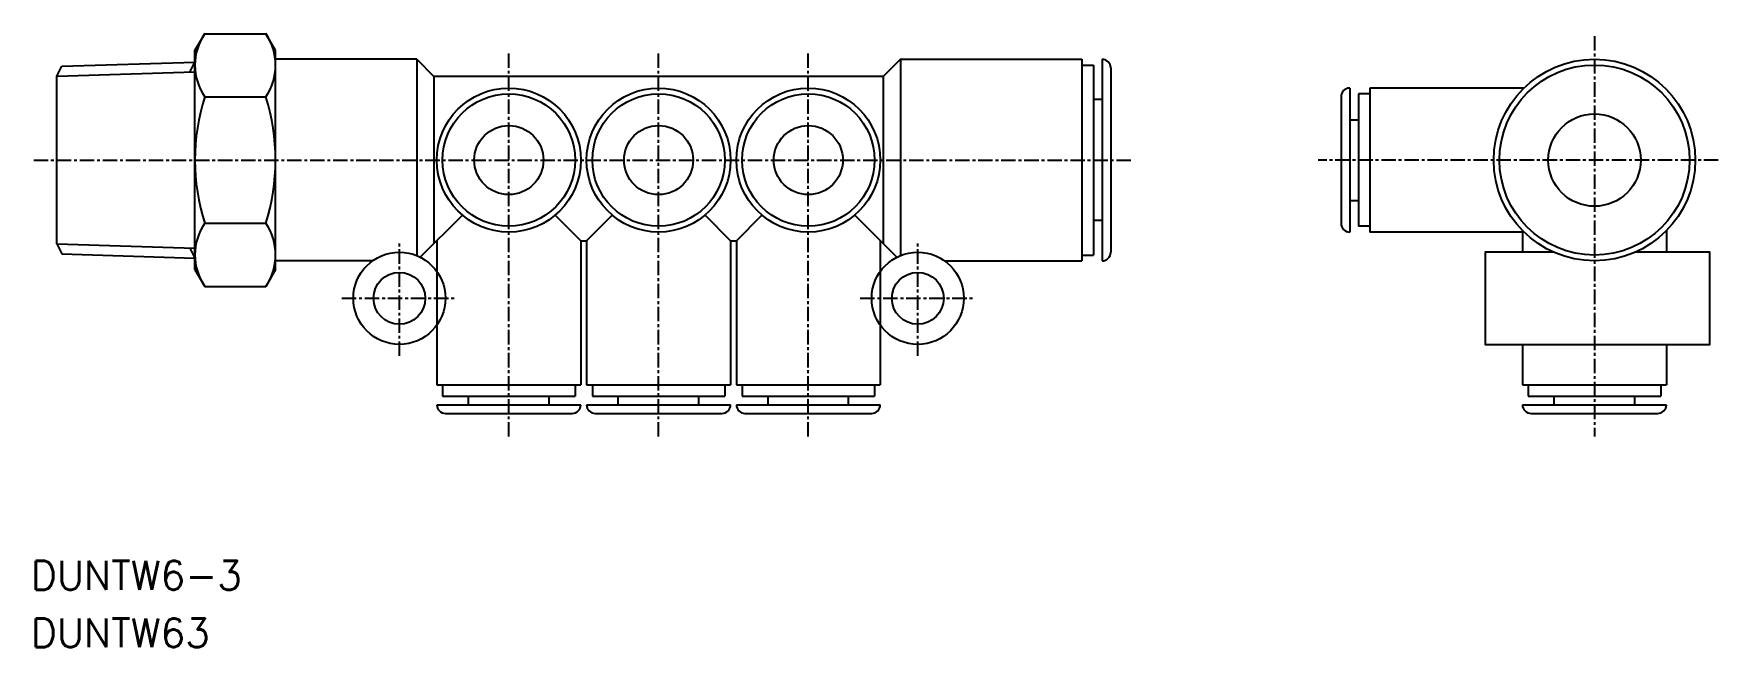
# Model space of a CAD drawing. Extents: x 65 to 211, y 74 to 127.
import ezdxf
from ezdxf.enums import TextEntityAlignment as Align

# ---------------------------------------------------------------- set-up
doc = ezdxf.new("R2010")
doc.units = 0
doc.linetypes.add('CENTER', pattern=[2, 1.25, -0.25, 0.25, -0.25])
doc.layers.get('0').update_dxf_attribs({"linetype": 'CONTINUOUS'})
doc.layers.add('CENTER', color=1, linetype='CENTER')
doc.styles.get("Standard").update_dxf_attribs({"font": 'txt.shx', "bigfont": 'extfont.shx'})

msp = doc.modelspace()

# ---------------------------------------------------------------- linework, layer by layer
at = {"color": 7, "linetype": 'CONTINUOUS'}
for p, q in [((78.75, 126), (79.6, 127.47)), ((79.6, 127.47), (84.9, 127.47)), ((85.75, 126), (84.9, 127.47)), ((78.75, 107), (78.75, 126)), ((85.75, 107), (85.75, 126)), ((66.75, 123.78), (67.2, 124.65)), ((67.2, 124.65), (78.75, 125.01)), ((78.75, 108), (78.75, 125)), ((98, 125.25), (85.75, 125.25)), ((98, 125.25), (99.5, 123.75)), ((98, 125.25), (98, 108.21)), ((140, 125.25), (138.5, 123.75)), ((140, 125.25), (155.75, 125.25)), ((140, 125.25), (140, 108.21)), ((155.75, 125.25), (155.75, 107.75)), ((155.75, 124.75), (156.75, 124.75)), ((156.75, 124.75), (156.75, 108.25)), ((157.5, 125.25), (157.5, 125.25)), ((157.5, 125.25), (157.5, 107.75)), ((158.25, 124.5), (158.25, 108.5)), ((66.75, 109.22), (66.75, 123.78)), ((99.5, 123.75), (99.5, 109.25)), ((138.5, 123.75), (99.5, 123.75)), ((138.5, 123.75), (138.5, 109.25)), ((79.6, 121.98), (84.9, 121.98)), ((157.5, 121.75), (156.75, 121.75)), ((178.25, 122), (178.25, 111)), ((179, 122.75), (179, 110.25)), ((179, 122.75), (179, 122.75)), ((179.75, 122.25), (179.75, 110.75)), ((180.75, 122.25), (179.75, 122.25)), ((180.75, 122.75), (180.75, 110.25)), ((194.13, 122.75), (180.75, 122.75)), ((179, 120), (179.75, 120)), ((179, 113), (179.75, 113)), ((98.31, 108.06), (101.97, 111.72)), ((112.25, 109.5), (110.03, 111.72)), ((112.75, 109.5), (114.97, 111.72)), ((125.25, 109.5), (123.03, 111.72)), ((125.75, 109.5), (127.97, 111.72)), ((139.69, 108.06), (136.03, 111.72)), ((157.5, 111.25), (156.75, 111.25)), ((79.6, 111.02), (84.9, 111.02)), ((180.75, 110.75), (179.75, 110.75)), ((194.13, 110.25), (180.75, 110.25)), ((194, 110.38), (194, 108.5)), ((206.5, 110.38), (206.5, 108.5)), ((66.75, 109.22), (67.2, 108.35)), ((67.2, 108.35), (78.75, 107.99)), ((99.75, 109.5), (99.75, 97)), ((112.25, 109.5), (112.75, 109.5)), ((112.25, 109.5), (112.25, 97)), ((112.75, 109.5), (112.75, 97)), ((125.25, 109.5), (125.25, 97)), ((125.25, 109.5), (125.75, 109.5)), ((125.75, 109.5), (125.75, 97)), ((138.25, 109.5), (138.25, 97)), ((155.75, 108.25), (156.75, 108.25)), ((78.75, 107), (79.6, 105.53)), ((85.75, 107), (84.9, 105.53)), ((94.17, 107.75), (85.75, 107.75)), ((143.83, 107.75), (155.75, 107.75)), ((157.5, 107.75), (157.5, 107.75)), ((79.6, 105.53), (84.9, 105.53)), ((194, 100.5), (194, 97)), ((206.5, 100.5), (206.5, 97)), ((99.75, 97), (112.25, 97)), ((100.25, 97), (100.25, 96)), ((111.75, 97), (111.75, 96)), ((112.75, 97), (125.25, 97)), ((113.25, 97), (113.25, 96)), ((124.75, 97), (124.75, 96)), ((125.75, 97), (138.25, 97)), ((126.25, 97), (126.25, 96)), ((137.75, 97), (137.75, 96)), ((194, 97), (206.5, 97)), ((194.5, 97), (194.5, 96)), ((206, 97), (206, 96)), ((99.75, 95.25), (112.25, 95.25)), ((99.75, 95.25), (99.75, 95.25)), ((100.25, 96), (111.75, 96)), ((102.5, 95.25), (102.5, 96)), ((109.5, 95.25), (109.5, 96)), ((112.25, 95.25), (112.25, 95.25)), ((112.75, 95.25), (112.75, 95.25)), ((112.75, 95.25), (125.25, 95.25)), ((113.25, 96), (124.75, 96)), ((115.5, 95.25), (115.5, 96)), ((122.5, 95.25), (122.5, 96)), ((125.25, 95.25), (125.25, 95.25)), ((125.75, 95.25), (138.25, 95.25)), ((125.75, 95.25), (125.75, 95.25)), ((126.25, 96), (137.75, 96)), ((128.5, 95.25), (128.5, 96)), ((135.5, 95.25), (135.5, 96)), ((138.25, 95.25), (138.25, 95.25)), ((194, 95.25), (194, 95.25)), ((194, 95.25), (206.5, 95.25)), ((194.5, 96), (206, 96)), ((196.75, 95.25), (196.75, 96)), ((203.75, 95.25), (203.75, 96)), ((206.5, 95.25), (206.5, 95.25)), ((100.5, 94.5), (111.5, 94.5)), ((113.5, 94.5), (124.5, 94.5)), ((126.5, 94.5), (137.5, 94.5)), ((194.75, 94.5), (205.75, 94.5))]:
    msp.add_line(p, q, dxfattribs=at)
at = {"color": 3, "linetype": 'CONTINUOUS'}
for p, q in [((78.3, 124.14), (78.75, 125.01)), ((66.75, 123.78), (78.75, 124.15)), ((66.75, 109.22), (78.75, 108.85)), ((78.3, 108.86), (78.75, 107.99))]:
    msp.add_line(p, q, dxfattribs=at)
at = {"color": 1, "linetype": 'CENTER'}
for p, q in [((106, 92.5), (106, 125.75)), ((119, 92.5), (119, 125.75)), ((132, 92.5), (132, 125.75)), ((64.75, 116.5), (160.25, 116.5)), ((96.5, 99.5), (96.5, 109.5)), ((141.5, 99.5), (141.5, 109.5)), ((91.5, 104.5), (101.5, 104.5)), ((136.5, 104.5), (146.5, 104.5))]:
    msp.add_line(p, q, dxfattribs=at)
at = {"color": 7, "linetype": 'CONTINUOUS'}
msp.add_lwpolyline([(196.71, 108.5), (190.75, 108.5), (190.75, 100.5), (210.25, 100.5), (210.25, 108.5), (203.79, 108.5)], dxfattribs=at)
for centre, radius in [((200.25, 116.5), 8.75), ((200.25, 116.5), 8.25), ((106, 116.5), 6.25), ((106, 116.5), 5.75), ((119, 116.5), 6.25), ((119, 116.5), 5.75), ((132, 116.5), 6.25), ((132, 116.5), 5.75), ((200.25, 116.5), 4.01), ((106, 116.5), 3), ((119, 116.5), 3), ((132, 116.5), 3), ((96.5, 104.5), 4), ((141.5, 104.5), 4), ((96.5, 104.5), 2.25), ((141.5, 104.5), 2.25)]:
    msp.add_circle(centre, radius, dxfattribs=at)
for centre, radius, start, end in [((83.61, 124.73), 4.86, 145.6158, 214.3842), ((80.89, 124.73), 4.86, 325.6158, 34.3842), ((157.5, 124.5), 0.75, 0, 90), ((96.9, 116.5), 18.15, 162.412, 197.588), ((67.6, 116.5), 18.15, 342.412, 17.588), ((179, 122), 0.75, 90, 180), ((83.61, 108.27), 4.86, 145.6158, 214.3842), ((80.89, 108.27), 4.86, 325.6158, 34.3842), ((179, 111), 0.75, 180, 270), ((157.5, 108.5), 0.75, 270, 0), ((100.5, 95.25), 0.75, 180, 270), ((111.5, 95.25), 0.75, 270, 0), ((113.5, 95.25), 0.75, 180, 270), ((124.5, 95.25), 0.75, 270, 0), ((126.5, 95.25), 0.75, 180, 270), ((137.5, 95.25), 0.75, 270, 0), ((194.75, 95.25), 0.75, 180, 270), ((205.75, 95.25), 0.75, 270, 0)]:
    msp.add_arc(centre, radius, start, end, dxfattribs=at)
at = {"layer": 'CENTER', "color": 1, "linetype": 'CENTER'}
for p, q in [((200.25, 127.25), (200.25, 92.5)), ((211, 116.5), (176.25, 116.5))]:
    msp.add_line(p, q, dxfattribs=at)

# ---------------------------------------------------------------- texts
at = {"color": 7, "linetype": 'CONTINUOUS'}
for s, p in [('DUNTW6-3', (64.51, 80.45)), ('DUNTW63', (64.51, 75.45))]:
    msp.add_text(s, height=2.5, dxfattribs=at).set_placement(p, align=Align.MIDDLE_LEFT)

doc.saveas('drawing.dxf')
